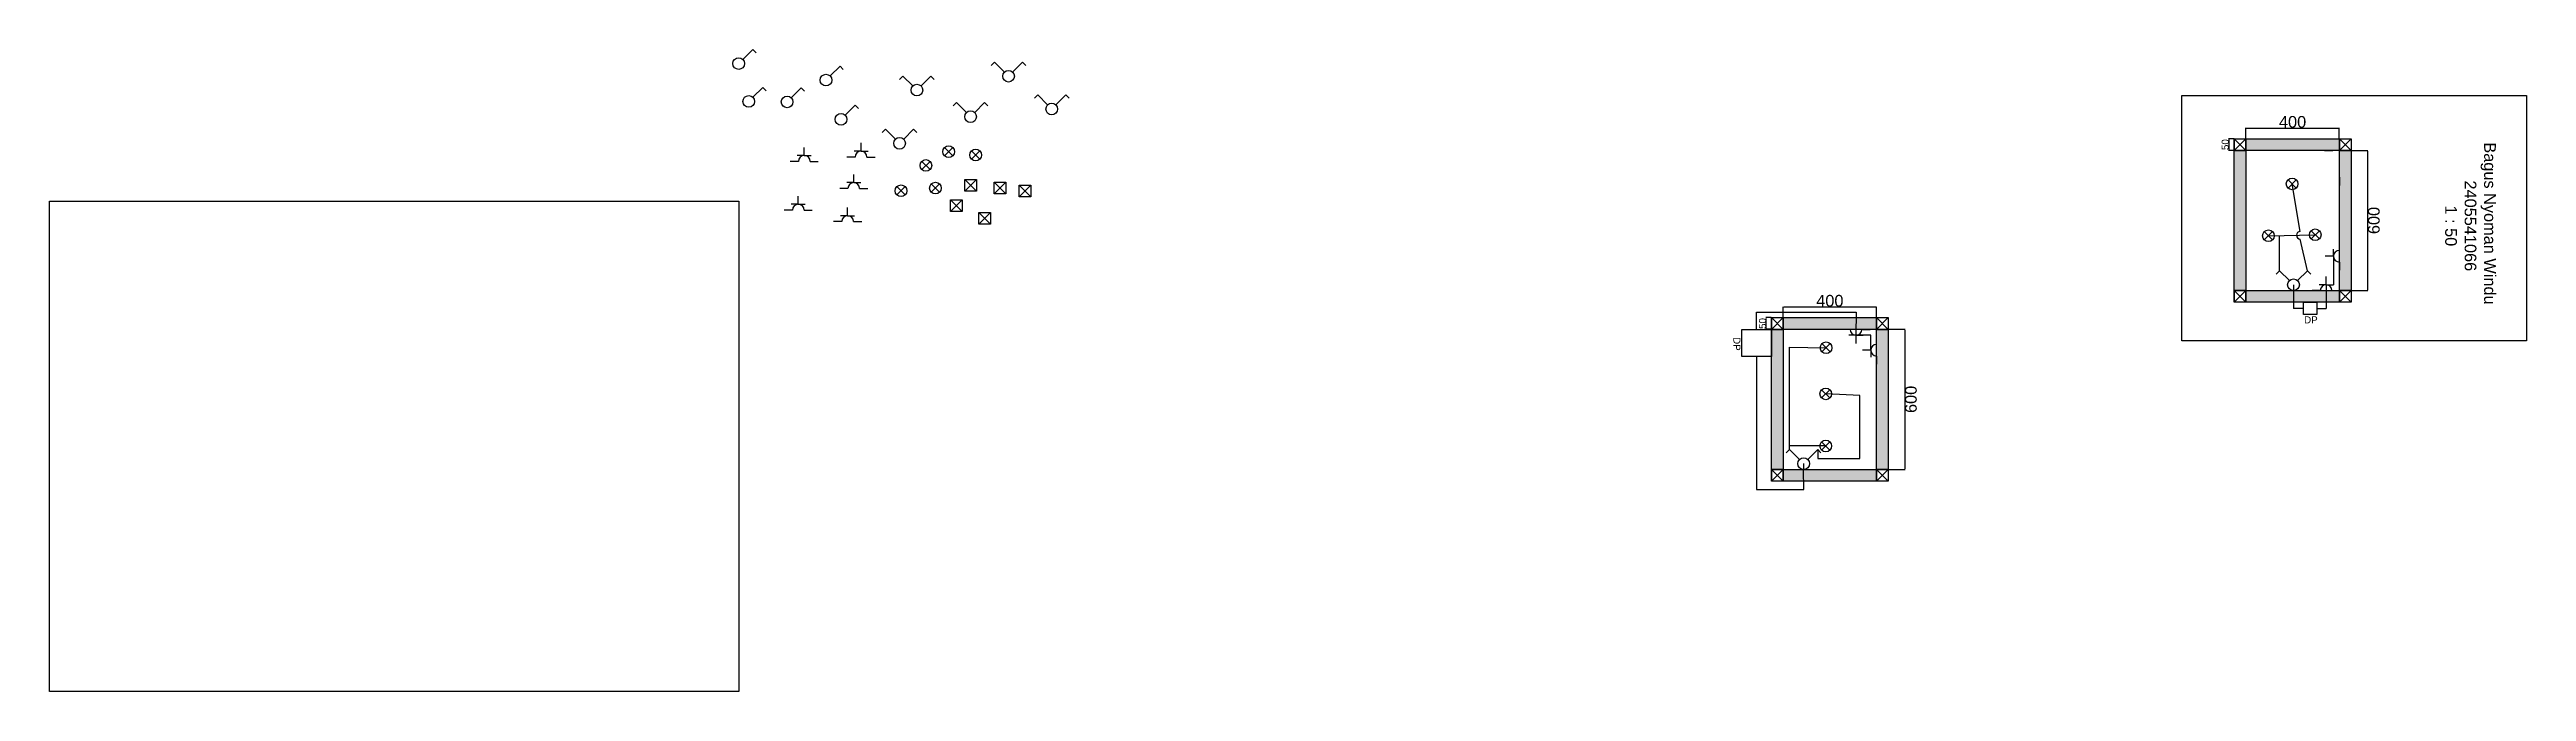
# Model space of a CAD drawing. Header units: millimetres. Extents: x 17 to 10616, y 6 to 2755.
import ezdxf

# ---------------------------------------------------------------- set-up
doc = ezdxf.new("R2010")
doc.units = ezdxf.units.MM
doc.layers.add('Layer1', color=80, linetype='Continuous')
doc.styles.get("Standard").update_dxf_attribs({"font": 'arial.ttf'})
doc.dimstyles.new('ISO-25', dxfattribs={"dimtxt": 2.5, "dimasz": 2.5, "dimexe": 1.25, "dimexo": 0.625, "dimtad": 1, "dimtxsty": 'Standard', "dimcen": 2.5, "dimadec": 0, "dimazin": 0, "dimtfac": 1, "dimtmove": 0, "dimatfit": 3, "dimfxl": 1, "dimarcsym": 0})

# ---------------------------------------------------------------- blocks, each defined once
blk = doc.blocks.new('*D69')
at = {"color": 0, "lineweight": -2, "transparency": 16777216}
for p, q in [((7886, 1557), (7957, 1557)), ((7956, 1554), (7956, 959)), ((7886, 957), (7957, 957))]:
    blk.add_line(p, q, dxfattribs=at)
at = {"color": 0, "transparency": 16777216}
for points in [[(7955, 1554), (7956, 1554), (7956, 1557)], [(7955, 959), (7956, 959), (7956, 957)]]:
    blk.add_solid(points, dxfattribs=at)
at = {"layer": 'Defpoints', "color": 0, "transparency": 16777216}
for p in [(7885, 1557), (7885, 957), (7956, 957)]:
    blk.add_point(p, dxfattribs=at)
at = {"color": 0, "transparency": 16777216, "insert": (7982, 1257), "char_height": 50, "attachment_point": 5, "rotation": 90}
blk.add_mtext('600', dxfattribs=at)
blk = doc.blocks.new('*D70')
at = {"color": 0, "lineweight": -2, "transparency": 16777216}
for p, q in [((7435, 1608), (7435, 1654)), ((7438, 1653), (7833, 1653)), ((7835, 1608), (7835, 1654))]:
    blk.add_line(p, q, dxfattribs=at)
at = {"color": 0, "transparency": 16777216}
for points in [[(7438, 1654), (7438, 1653), (7435, 1653)], [(7833, 1654), (7833, 1653), (7835, 1653)]]:
    blk.add_solid(points, dxfattribs=at)
at = {"layer": 'Defpoints', "color": 0, "transparency": 16777216}
for p in [(7435, 1607), (7835, 1653), (7835, 1607)]:
    blk.add_point(p, dxfattribs=at)
at = {"color": 0, "transparency": 16777216, "insert": (7635, 1679), "char_height": 50, "attachment_point": 5}
blk.add_mtext('400', dxfattribs=at)
blk = doc.blocks.new('*D71')
at = {"color": 0, "lineweight": -2, "transparency": 16777216}
for p, q in [((7384, 1607), (7361, 1607)), ((7363, 1559), (7363, 1604)), ((7384, 1557), (7361, 1557))]:
    blk.add_line(p, q, dxfattribs=at)
at = {"color": 0, "transparency": 16777216}
for points in [[(7362, 1604), (7363, 1604), (7363, 1607)], [(7362, 1559), (7363, 1559), (7363, 1557)]]:
    blk.add_solid(points, dxfattribs=at)
at = {"layer": 'Defpoints', "color": 0, "transparency": 16777216}
for p in [(7363, 1607), (7385, 1607), (7385, 1557)]:
    blk.add_point(p, dxfattribs=at)
at = {"color": 0, "transparency": 16777216, "insert": (7347, 1582), "char_height": 30, "attachment_point": 5, "rotation": 90}
blk.add_mtext('50', dxfattribs=at)
blk = doc.blocks.new('*D79')
at = {"color": 0, "lineweight": -2, "transparency": 16777216}
for p, q in [((9866, 2323), (9937, 2323)), ((9936, 2320), (9936, 1725)), ((9866, 1723), (9937, 1723))]:
    blk.add_line(p, q, dxfattribs=at)
at = {"color": 0, "transparency": 16777216}
for points in [[(9936, 2320), (9936, 2320), (9936, 2323)], [(9936, 1725), (9936, 1725), (9936, 1723)]]:
    blk.add_solid(points, dxfattribs=at)
at = {"layer": 'Defpoints', "color": 0, "transparency": 16777216}
for p in [(9865, 2323), (9865, 1723), (9936, 1723)]:
    blk.add_point(p, dxfattribs=at)
at = {"color": 0, "transparency": 16777216, "insert": (9963, 2023), "char_height": 50, "attachment_point": 5, "rotation": 90}
blk.add_mtext('600', dxfattribs=at)
blk = doc.blocks.new('*D80')
at = {"color": 0, "lineweight": -2, "transparency": 16777216}
for p, q in [((9415, 2373), (9415, 2420)), ((9418, 2419), (9813, 2419)), ((9815, 2373), (9815, 2420))]:
    blk.add_line(p, q, dxfattribs=at)
at = {"color": 0, "transparency": 16777216}
for points in [[(9418, 2419), (9418, 2419), (9415, 2419)], [(9813, 2419), (9813, 2419), (9815, 2419)]]:
    blk.add_solid(points, dxfattribs=at)
at = {"layer": 'Defpoints', "color": 0, "transparency": 16777216}
for p in [(9415, 2373), (9815, 2419), (9815, 2373)]:
    blk.add_point(p, dxfattribs=at)
at = {"color": 0, "transparency": 16777216, "insert": (9615, 2445), "char_height": 50, "attachment_point": 5}
blk.add_mtext('400', dxfattribs=at)
blk = doc.blocks.new('*D81')
at = {"color": 0, "lineweight": -2, "transparency": 16777216}
for p, q in [((9365, 2373), (9341, 2373)), ((9343, 2325), (9343, 2370)), ((9365, 2323), (9341, 2323))]:
    blk.add_line(p, q, dxfattribs=at)
at = {"color": 0, "transparency": 16777216}
for points in [[(9342, 2370), (9343, 2370), (9343, 2373)], [(9342, 2325), (9343, 2325), (9343, 2323)]]:
    blk.add_solid(points, dxfattribs=at)
at = {"layer": 'Defpoints', "color": 0, "transparency": 16777216}
for p in [(9343, 2373), (9365, 2373), (9365, 2323)]:
    blk.add_point(p, dxfattribs=at)
at = {"color": 0, "transparency": 16777216, "insert": (9327, 2348), "char_height": 30, "attachment_point": 5, "rotation": 90}
blk.add_mtext('50', dxfattribs=at)

msp = doc.modelspace()

# ---------------------------------------------------------------- hatches: boundary and pattern name
h = msp.add_hatch()
h.set_pattern_fill('ANGLE', color=256)
h.set_pattern_definition([(0, (5942.61, 540.0135), (0, 6.985), [5.08, -1.905]), (90, (5942.61, 540.0135), (-6.985, 4e-16), [5.08, -1.905])])
h.paths.add_polyline_path([(9865.143, 2322.822), (9815.143, 2322.822), (9815.143, 1722.822), (9865.143, 1722.822)])
h.paths.add_polyline_path([(9815.143, 2372.822), (9415.143, 2372.822), (9415.143, 2322.822), (9815.143, 2322.822)])
h.paths.add_polyline_path([(9415.143, 2322.822), (9365.143, 2322.822), (9365.143, 1722.822), (9415.143, 1722.822)])
h.paths.add_polyline_path([(9815.143, 1722.822), (9415.143, 1722.822), (9415.143, 1672.822), (9815.143, 1672.822)])
h = msp.add_hatch()
h.set_pattern_fill('ANGLE', color=256)
h.set_pattern_definition([(0, (3962.503, -225.8644), (0, 6.985), [5.08, -1.905]), (90, (3962.503, -225.8644), (-6.985, 4e-16), [5.08, -1.905])])
h.paths.add_polyline_path([(7885.036, 1556.944), (7835.036, 1556.944), (7835.036, 956.944), (7885.036, 956.944)])
h.paths.add_polyline_path([(7835.036, 1606.944), (7435.036, 1606.944), (7435.036, 1556.944), (7835.036, 1556.944)])
h.paths.add_polyline_path([(7435.036, 1556.944), (7385.036, 1556.944), (7385.036, 956.944), (7435.036, 956.944)])
h.paths.add_polyline_path([(7835.036, 956.944), (7435.036, 956.944), (7435.036, 906.944), (7835.036, 906.944)])

# ---------------------------------------------------------------- linework, layer by layer
for p, q in [((2983.633, 2712.762), (3026.059, 2755.189)), ((3026.059, 2755.189), (3040.201, 2741.047)), ((3357.053, 2641.875), (3399.479, 2684.301)), ((3399.479, 2684.301), (3413.622, 2670.159)), ((4060.421, 2701.09), (4046.279, 2686.948)), ((4102.848, 2658.664), (4060.421, 2701.09)), ((4138.203, 2658.664), (4180.629, 2701.09)), ((4180.629, 2701.09), (4194.771, 2686.948)), ((3026.576, 2550.467), (3069.003, 2592.893)), ((3069.003, 2592.893), (3083.145, 2578.751)), ((3190.881, 2548.601), (3233.308, 2591.028)), ((3233.308, 2591.028), (3247.45, 2576.885)), ((3668.33, 2641.395), (3654.188, 2627.253)), ((3710.756, 2598.969), (3668.33, 2641.395)), ((3746.112, 2598.969), (3788.538, 2641.395)), ((3788.538, 2641.395), (3802.68, 2627.253)), ((4245.218, 2560.415), (4231.076, 2546.273)), ((4287.645, 2517.989), (4245.218, 2560.415)), ((4323, 2517.989), (4365.426, 2560.415)), ((4365.426, 2560.415), (4379.569, 2546.273)), ((3421.499, 2473.736), (3463.925, 2516.162)), ((3463.925, 2516.162), (3478.067, 2502.02)), ((3897.984, 2527.602), (3883.841, 2513.46)), ((3940.41, 2485.175), (3897.984, 2527.602)), ((3975.765, 2485.175), (4018.192, 2527.602)), ((4018.192, 2527.602), (4032.334, 2513.46)), ((3246.567, 2301.237), (3246.567, 2336.237)), ((3489.306, 2319.892), (3489.306, 2354.892)), ((3594.317, 2413.56), (3580.175, 2399.418)), ((3636.744, 2371.134), (3594.317, 2413.56)), ((3672.099, 2371.134), (3714.526, 2413.56)), ((3714.526, 2413.56), (3728.668, 2399.418)), ((3846.679, 2299.872), (3882.034, 2335.228)), ((3846.679, 2335.228), (3882.034, 2299.872)), ((9365.143, 2322.822), (9415.143, 2372.822)), ((9365.143, 2372.822), (9415.143, 2322.822)), ((9815.143, 2322.822), (9865.143, 2372.822)), ((9815.143, 2372.822), (9865.143, 2322.822)), ((3221.567, 2276.237), (3186.567, 2276.237)), ((3246.567, 2301.237), (3216.567, 2301.237)), ((3246.567, 2301.237), (3276.567, 2301.237)), ((3271.567, 2276.237), (3306.567, 2276.237)), ((3464.306, 2294.892), (3429.306, 2294.892)), ((3489.306, 2319.892), (3459.306, 2319.892)), ((3489.306, 2319.892), (3519.306, 2319.892)), ((3514.306, 2294.892), (3549.306, 2294.892)), ((3749.264, 2240.888), (3784.619, 2276.243)), ((3749.264, 2276.243), (3784.619, 2240.888)), ((3962.114, 2285.659), (3997.469, 2321.014)), ((3962.114, 2321.014), (3997.469, 2285.659)), ((9701.983, 2322.822), (9666.983, 2322.822)), ((9751.983, 2322.822), (9786.983, 2322.822)), ((9815.143, 2258.547), (9815.143, 2293.547)), ((3220.893, 2092.524), (3220.893, 2127.524)), ((3433.282, 2160), (3398.282, 2160)), ((3458.282, 2185), (3428.282, 2185)), ((3458.282, 2185), (3458.282, 2220)), ((3458.282, 2185), (3488.282, 2185)), ((3483.282, 2160), (3518.282, 2160)), ((3642.839, 2132.69), (3678.195, 2168.046)), ((3642.839, 2168.046), (3678.195, 2132.69)), ((3790.157, 2144.197), (3825.513, 2179.552)), ((3790.157, 2179.552), (3825.513, 2144.197)), ((3933.611, 2148.337), (3983.611, 2198.337)), ((3933.611, 2198.337), (3983.611, 2148.337)), ((4059.012, 2137.808), (4109.012, 2187.808)), ((4059.012, 2187.808), (4109.012, 2137.808)), ((4166.477, 2124.896), (4216.477, 2174.896)), ((4166.477, 2174.896), (4216.477, 2124.896)), ((9595.505, 2161.946), (9630.861, 2197.301)), ((9595.505, 2197.301), (9630.861, 2161.946)), ((9647.894, 1976.475), (9613.183, 2179.623)), ((9815.143, 2208.547), (9815.143, 2173.547)), ((3195.893, 2067.524), (3160.893, 2067.524)), ((3220.893, 2092.524), (3190.893, 2092.524)), ((3220.893, 2092.524), (3250.893, 2092.524)), ((3245.893, 2067.524), (3280.893, 2067.524)), ((3407.123, 2018.552), (3372.123, 2018.552)), ((3432.123, 2043.552), (3402.123, 2043.552)), ((3432.123, 2043.552), (3432.123, 2078.552)), ((3432.123, 2043.552), (3462.123, 2043.552)), ((3457.123, 2018.552), (3492.123, 2018.552)), ((3872.491, 2061.533), (3922.491, 2111.533)), ((3872.491, 2111.533), (3922.491, 2061.533)), ((3993.558, 2007.702), (4043.558, 2057.702)), ((3993.558, 2057.702), (4043.558, 2007.702)), ((9493.998, 1939.921), (9529.353, 1975.276)), ((9493.998, 1975.276), (9529.353, 1939.921)), ((9511.675, 1957.598), (9711.947, 1961.71)), ((9558.871, 1807.926), (9558.871, 1958.567)), ((9647.894, 1959.923), (9647.894, 1960.395)), ((9679.08, 1807.926), (9647.894, 1943.372)), ((9694.27, 1944.032), (9729.625, 1979.388)), ((9694.27, 1979.388), (9729.625, 1944.032)), ((9815.143, 1894.817), (9815.143, 1929.817)), ((9558.871, 1807.926), (9544.729, 1793.784)), ((9601.298, 1765.5), (9558.871, 1807.926)), ((9636.653, 1765.5), (9679.08, 1807.926)), ((9679.08, 1807.926), (9693.222, 1793.784)), ((9790.143, 1869.817), (9755.143, 1869.817)), ((9790.143, 1869.817), (9790.143, 1899.817)), ((9790.143, 1869.817), (9790.143, 1839.817)), ((9790.143, 1869.817), (9790.143, 1747.822)), ((9815.143, 1844.817), (9815.143, 1809.817)), ((9365.143, 1672.822), (9415.143, 1722.822)), ((9365.143, 1722.822), (9415.143, 1672.822)), ((9618.975, 1747.822), (9618.975, 1646.326)), ((9733.674, 1722.822), (9698.674, 1722.822)), ((9758.674, 1747.822), (9728.674, 1747.822)), ((9758.674, 1747.822), (9758.674, 1782.822)), ((9758.674, 1747.822), (9788.674, 1747.822)), ((9758.674, 1747.822), (9758.674, 1646.326)), ((9758.674, 1747.822), (9790.143, 1747.822)), ((9783.674, 1722.822), (9818.674, 1722.822)), ((9815.143, 1672.822), (9865.143, 1722.822)), ((9815.143, 1722.822), (9865.143, 1672.822)), ((7321.458, 1556.944), (7321.458, 1630.639)), ((7321.458, 1630.639), (7747.999, 1630.639)), ((7385.036, 1556.944), (7435.036, 1606.944)), ((7385.036, 1606.944), (7435.036, 1556.944)), ((7747.999, 1630.639), (7746.876, 1531.944)), ((7835.036, 1556.944), (7885.036, 1606.944)), ((7835.036, 1606.944), (7885.036, 1556.944)), ((9661.755, 1646.326), (9618.975, 1646.326)), ((9718.583, 1646.326), (9758.674, 1646.326)), ((7601.304, 1460.407), (7636.659, 1495.762)), ((7601.304, 1495.762), (7636.659, 1460.407)), ((7721.876, 1556.944), (7686.876, 1556.944)), ((7746.876, 1531.944), (7716.876, 1531.944)), ((7746.876, 1531.944), (7746.876, 1496.944)), ((7746.876, 1531.944), (7776.876, 1531.944)), ((7810.036, 1531.894), (7746.876, 1531.944)), ((7771.876, 1556.944), (7806.876, 1556.944)), ((7810.036, 1467.669), (7810.036, 1531.894)), ((7810.036, 1467.669), (7810.036, 1497.669)), ((7835.036, 1492.669), (7835.036, 1527.669)), ((7321.458, 1441.044), (7321.458, 871.737)), ((7462.712, 1042.048), (7462.712, 1480.857)), ((7462.712, 1480.857), (7618.981, 1478.084)), ((7810.036, 1467.669), (7775.036, 1467.669)), ((7810.036, 1467.669), (7810.036, 1437.669)), ((7835.036, 1442.669), (7835.036, 1407.669)), ((7599.872, 1263.006), (7635.227, 1298.361)), ((7599.872, 1298.361), (7635.227, 1263.006)), ((7763.89, 1274.106), (7617.55, 1280.684)), ((7763.89, 1003.518), (7763.89, 1274.106)), ((7599.872, 1039.857), (7635.227, 1075.213)), ((7599.872, 1075.213), (7635.227, 1039.857)), ((7385.036, 906.944), (7435.036, 956.944)), ((7385.036, 956.944), (7435.036, 906.944)), ((7462.712, 1042.048), (7448.57, 1027.906)), ((7617.55, 1057.535), (7462.712, 1057.535)), ((7505.138, 999.622), (7462.712, 1042.048)), ((7522.816, 981.944), (7522.816, 956.944)), ((7523.501, 871.737), (7522.816, 956.944)), ((7540.494, 999.622), (7582.92, 1042.048)), ((7582.92, 1042.048), (7597.062, 1027.906)), ((7582.92, 1042.048), (7582.92, 1003.518)), ((7582.92, 1003.518), (7763.89, 1003.518)), ((7835.036, 906.944), (7885.036, 956.944)), ((7835.036, 956.944), (7885.036, 906.944)), ((7321.458, 871.737), (7523.501, 871.737))]:
    msp.add_line(p, q)
for points in [[(9365.143, 2372.822), (9365.143, 2322.822)], [(9365.143, 1722.822), (9365.143, 1672.822)], [(7385.036, 1606.944), (7385.036, 1556.944)], [(7385.036, 956.944), (7385.036, 906.944)]]:
    msp.add_lwpolyline(points)
for points in [[(9365.143, 2372.822), (9415.143, 2372.822), (9415.143, 2322.822), (9365.143, 2322.822)], [(9415.143, 2372.822), (9815.143, 2372.822), (9815.143, 2322.822), (9415.143, 2322.822)], [(9815.143, 2372.822), (9865.143, 2372.822), (9865.143, 2322.822), (9815.143, 2322.822)], [(9365.143, 2322.822), (9415.143, 2322.822), (9415.143, 1722.822), (9365.143, 1722.822)], [(9815.143, 2322.822), (9865.143, 2322.822), (9865.143, 1722.822), (9815.143, 1722.822)], [(3933.611, 2198.337), (3983.611, 2198.337), (3983.611, 2148.337), (3933.611, 2148.337)], [(4059.012, 2187.808), (4109.012, 2187.808), (4109.012, 2137.808), (4059.012, 2137.808)], [(4166.477, 2174.896), (4216.477, 2174.896), (4216.477, 2124.896), (4166.477, 2124.896)], [(16.934, 2106.21), (2966.934, 2106.21), (2966.934, 6.21), (16.934, 6.21)], [(3872.491, 2111.533), (3922.491, 2111.533), (3922.491, 2061.533), (3872.491, 2061.533)], [(3993.558, 2057.702), (4043.558, 2057.702), (4043.558, 2007.702), (3993.558, 2007.702)], [(9365.143, 1722.822), (9415.143, 1722.822), (9415.143, 1672.822), (9365.143, 1672.822)], [(9415.143, 1722.822), (9815.143, 1722.822), (9815.143, 1672.822), (9415.143, 1672.822)], [(9815.143, 1722.822), (9865.143, 1722.822), (9865.143, 1672.822), (9815.143, 1672.822)], [(7385.036, 1606.944), (7435.036, 1606.944), (7435.036, 1556.944), (7385.036, 1556.944)], [(7435.036, 1606.944), (7835.036, 1606.944), (7835.036, 1556.944), (7435.036, 1556.944)], [(7835.036, 1606.944), (7885.036, 1606.944), (7885.036, 1556.944), (7835.036, 1556.944)], [(9661.755, 1672.822), (9718.583, 1672.822), (9718.583, 1619.829), (9661.755, 1619.829)], [(7257.879, 1556.944), (7385.036, 1556.944), (7385.036, 1441.044), (7257.879, 1441.044)], [(7385.036, 1556.944), (7435.036, 1556.944), (7435.036, 956.944), (7385.036, 956.944)], [(7835.036, 1556.944), (7885.036, 1556.944), (7885.036, 956.944), (7835.036, 956.944)], [(7385.036, 956.944), (7435.036, 956.944), (7435.036, 906.944), (7385.036, 906.944)], [(7435.036, 956.944), (7835.036, 956.944), (7835.036, 906.944), (7435.036, 906.944)], [(7835.036, 956.944), (7885.036, 956.944), (7885.036, 906.944), (7835.036, 906.944)]]:
    msp.add_lwpolyline(points, close=True)
for centre in [(2965.955, 2695.085), (4120.525, 2640.986), (3008.898, 2532.789), (3173.204, 2530.923), (3339.375, 2624.197), (3728.434, 2581.291), (3403.821, 2456.058), (3958.088, 2467.498), (4305.322, 2500.311), (3654.421, 2353.456), (3864.357, 2317.55), (3766.942, 2258.565), (3979.791, 2303.336), (3660.517, 2150.368), (3807.835, 2161.874), (9613.183, 2179.623), (9511.675, 1957.598), (9711.947, 1961.71), (9618.975, 1747.822), (7618.981, 1478.084), (7617.55, 1280.684), (7617.55, 1057.535), (7522.816, 981.944)]:
    msp.add_circle(centre, 25)
for centre, radius, start, end in [((3246.567, 2276.237), 25, 0, 180), ((3489.306, 2294.892), 25, 0, 180), ((3458.282, 2160), 25, 0, 180), ((3220.893, 2067.524), 25, 0, 180), ((3432.123, 2018.552), 25, 0, 180), ((9647.894, 1959.923), 16.551, 90, 270), ((9815.143, 1869.817), 25, 90, 270), ((9758.674, 1722.822), 25, 0, 180), ((7746.876, 1556.944), 25, 180, 0), ((7835.036, 1467.669), 25, 90, 270)]:
    msp.add_arc(centre, radius, start, end)
at = {"layer": 'Layer1'}
msp.add_lwpolyline([(9140.851, 2557.665), (10615.851, 2557.665), (10615.851, 1507.665), (9140.851, 1507.665)], close=True, dxfattribs=at)

# ---------------------------------------------------------------- texts
at = {"attachment_point": 1, "rotation": 270}
for s, width, insert, char_height in [('Bagus Nyoman Windu\\P\\pxqc;2405541066\\P1 : 50', 715.14941, (10484.826, 2357.729), 50), ('DP', 36.31173, (7252.105, 1523.683), 30)]:
    msp.add_mtext_dynamic_manual_height_columns(s, width=width, gutter_width=12.5, heights=[0], dxfattribs=dict(at, insert=insert, char_height=char_height))
at = {"insert": (9664.407, 1612.57), "char_height": 30, "attachment_point": 1}
msp.add_mtext_dynamic_manual_height_columns('DP', width=49.63001, gutter_width=12.5, heights=[0], dxfattribs=at)

# ---------------------------------------------------------------- dimensions: what is measured, and where the dimension line sits
for base, p1, p2, picture, middle in [((9815.143, 2419.059), (9415.143, 2372.822), (9815.143, 2372.822), '*D80', (9615.143, 2445.213)), ((7835.036, 1653.181), (7435.036, 1606.944), (7835.036, 1606.944), '*D70', (7635.036, 1679.335))]:
    dim = msp.add_linear_dim(base=base, p1=p1, p2=p2, dimstyle='ISO-25', override={"dimtxt": 50})
    dim.commit()
    dim.dimension.update_dxf_attribs({"geometry": picture, "text_midpoint": middle})
for base, p1, p2, override, picture, middle in [((9342.626, 2372.822), (9365.143, 2322.822), (9365.143, 2372.822), {"dimtxt": 30}, '*D81', (9326.684, 2347.822)), ((9935.992, 1722.822), (9865.143, 2322.822), (9865.143, 1722.822), {"dimtxt": 50, "dimgap": 1, "dimtad": 2}, '*D79', (9962.521, 2022.822)), ((7362.52, 1606.944), (7385.036, 1556.944), (7385.036, 1606.944), {"dimtxt": 30}, '*D71', (7346.577, 1581.944)), ((7955.885, 956.944), (7885.036, 1556.944), (7885.036, 956.944), {"dimtxt": 50, "dimgap": 1, "dimtad": 2}, '*D69', (7982.414, 1256.944))]:
    dim = msp.add_linear_dim(base=base, p1=p1, p2=p2, angle=90, dimstyle='ISO-25', override=override)
    dim.commit()
    dim.dimension.update_dxf_attribs({"geometry": picture, "text_midpoint": middle})

doc.saveas('drawing.dxf')
